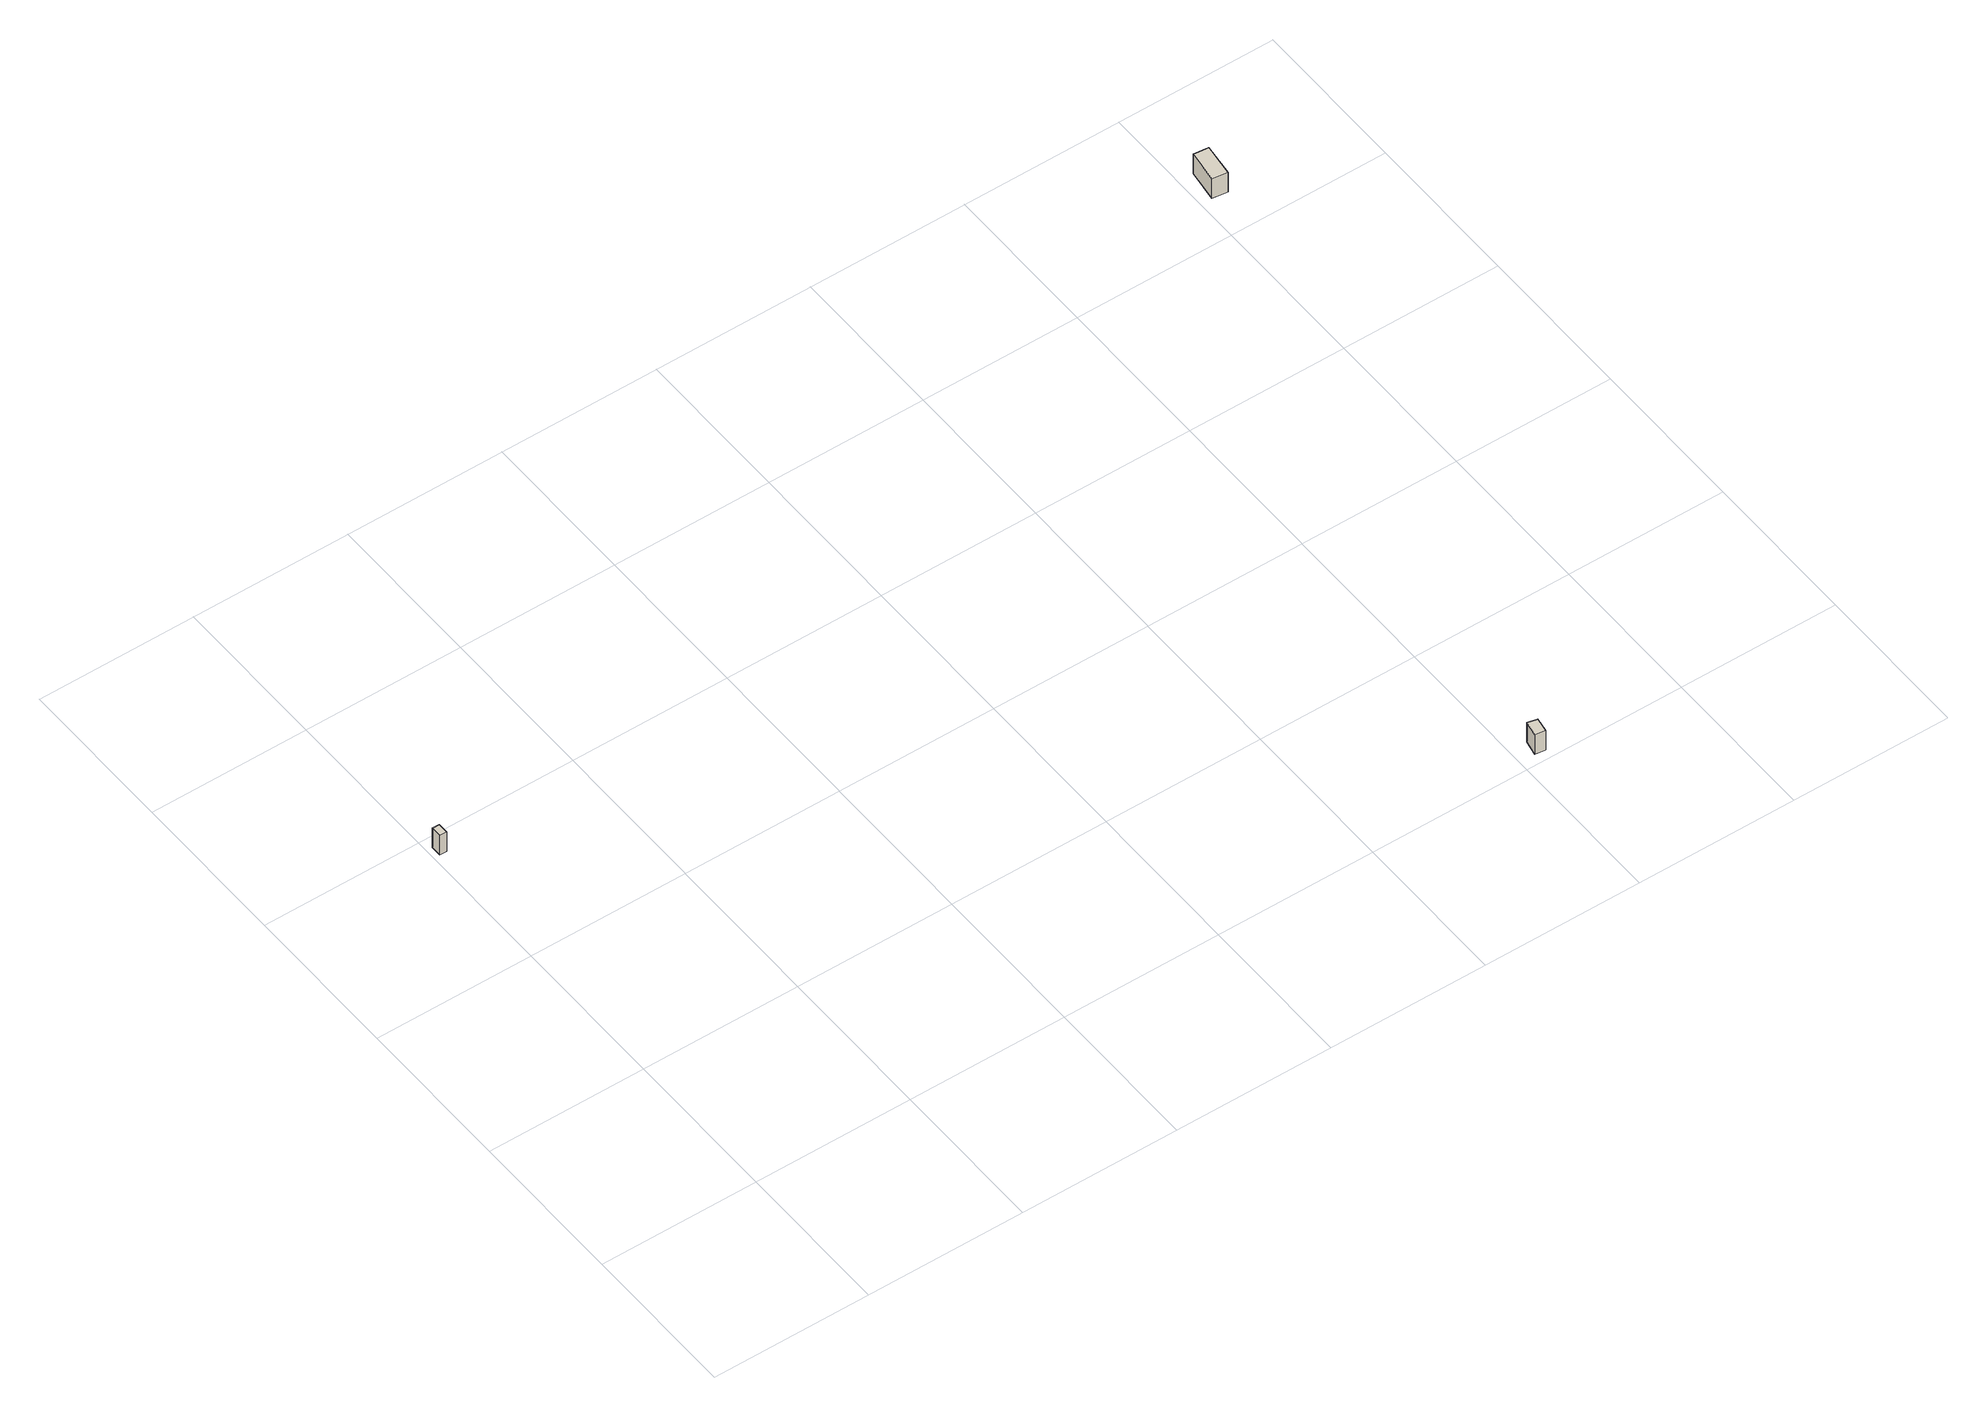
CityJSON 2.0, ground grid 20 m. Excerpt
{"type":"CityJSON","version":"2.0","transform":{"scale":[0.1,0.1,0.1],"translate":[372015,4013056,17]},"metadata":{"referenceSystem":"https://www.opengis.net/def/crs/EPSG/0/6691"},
"CityObjects":{
"building1":{"type":"Building","attributes":{"枝番":1,"利根川水系渡良瀬川洪水浸水想定区域（計画規模）.規模":"L1","利根川水系渡良瀬川洪水浸水想定区域（計画規模）.浸水ランク":"2","利根川水系渡良瀬川洪水浸水想定区域（計画規模）.浸水深":0.73,"利根川水系渡良瀬川洪水浸水想定区域（計画規模）.継続時間":2,"利根川水系渡良瀬川洪水浸水想定区域（想定最大規模）.規模":"L2","利根川水系渡良瀬川洪水浸水想定区域（想定最大規模）.浸水ランク":"2","利根川水系渡良瀬川洪水浸水想定区域（想定最大規模）.浸水深":1.46,"利根川水系渡良瀬川洪水浸水想定区域（想定最大規模）.継続時間":17.4,"利根川水系矢場川洪水浸水想定区域（想定最大規模）.規模":"L2","利根川水系矢場川洪水浸水想定区域（想定最大規模）.浸水ランク":"1","利根川水系矢場川洪水浸水想定区域（想定最大規模）.浸水深":0.27,"利根川水系多々良川洪水浸水想定区域（想定最大規模）.規模":"L2","利根川水系多々良川洪水浸水想定区域（想定最大規模）.浸水ランク":"1","利根川水系多々良川洪水浸水想定区域（想定最大規模）.浸水深":0.03,"利根川水系利根川洪水浸水想定区域（計画規模）.規模":"L1","利根川水系利根川洪水浸水想定区域（計画規模）.浸水ランク":"2","利根川水系利根川洪水浸水想定区域（計画規模）.浸水深":1.8,"利根川水系利根川洪水浸水想定区域（想定最大規模）.規模":"L2","利根川水系利根川洪水浸水想定区域（想定最大規模）.浸水ランク":"3","利根川水系利根川洪水浸水想定区域（想定最大規模）.浸水深":4.03,"BuildingDetails.prefecture":"10","BuildingDetails.city":"10207"},"geometry":[{"type":"Solid","lod":"1","boundaries":[[[[0,1,2,3]],[[2,4,5,3]],[[1,6,4,2]],[[0,7,6,1]],[[3,5,7,0]],[[4,6,7,5]]]]}]},
"building2":{"type":"Building","attributes":{"枝番":1,"利根川水系渡良瀬川洪水浸水想定区域（計画規模）.規模":"L1","利根川水系渡良瀬川洪水浸水想定区域（計画規模）.浸水ランク":"1","利根川水系渡良瀬川洪水浸水想定区域（計画規模）.浸水深":0.3,"利根川水系渡良瀬川洪水浸水想定区域（計画規模）.継続時間":3.2,"利根川水系渡良瀬川洪水浸水想定区域（想定最大規模）.規模":"L2","利根川水系渡良瀬川洪水浸水想定区域（想定最大規模）.浸水ランク":"2","利根川水系渡良瀬川洪水浸水想定区域（想定最大規模）.浸水深":0.92,"利根川水系渡良瀬川洪水浸水想定区域（想定最大規模）.継続時間":24,"利根川水系矢場川洪水浸水想定区域（想定最大規模）.規模":"L2","利根川水系矢場川洪水浸水想定区域（想定最大規模）.浸水ランク":"1","利根川水系矢場川洪水浸水想定区域（想定最大規模）.浸水深":0.44,"利根川水系多々良川洪水浸水想定区域（想定最大規模）.規模":"L2","利根川水系多々良川洪水浸水想定区域（想定最大規模）.浸水ランク":"1","利根川水系多々良川洪水浸水想定区域（想定最大規模）.浸水深":0.21,"利根川水系利根川洪水浸水想定区域（計画規模）.規模":"L1","利根川水系利根川洪水浸水想定区域（計画規模）.浸水ランク":"2","利根川水系利根川洪水浸水想定区域（計画規模）.浸水深":1.5,"利根川水系利根川洪水浸水想定区域（想定最大規模）.規模":"L2","利根川水系利根川洪水浸水想定区域（想定最大規模）.浸水ランク":"3","利根川水系利根川洪水浸水想定区域（想定最大規模）.浸水深":3.73,"BuildingDetails.prefecture":"10","BuildingDetails.city":"10207"},"geometry":[{"type":"Solid","lod":"1","boundaries":[[[[8,9,10,11]],[[10,12,13,11]],[[9,14,12,10]],[[8,15,14,9]],[[11,13,15,8]],[[12,14,15,13]]]]}]},
"building3":{"type":"Building","attributes":{"枝番":1,"利根川水系渡良瀬川洪水浸水想定区域（計画規模）.規模":"L1","利根川水系渡良瀬川洪水浸水想定区域（計画規模）.浸水ランク":"1","利根川水系渡良瀬川洪水浸水想定区域（計画規模）.浸水深":0.35,"利根川水系渡良瀬川洪水浸水想定区域（想定最大規模）.規模":"L2","利根川水系渡良瀬川洪水浸水想定区域（想定最大規模）.浸水ランク":"2","利根川水系渡良瀬川洪水浸水想定区域（想定最大規模）.浸水深":1.05,"利根川水系渡良瀬川洪水浸水想定区域（想定最大規模）.継続時間":10.6,"利根川水系矢場川洪水浸水想定区域（想定最大規模）.規模":"L2","利根川水系矢場川洪水浸水想定区域（想定最大規模）.浸水ランク":"1","利根川水系矢場川洪水浸水想定区域（想定最大規模）.浸水深":0.05,"利根川水系利根川洪水浸水想定区域（計画規模）.規模":"L1","利根川水系利根川洪水浸水想定区域（計画規模）.浸水ランク":"2","利根川水系利根川洪水浸水想定区域（計画規模）.浸水深":1.6,"利根川水系利根川洪水浸水想定区域（想定最大規模）.規模":"L2","利根川水系利根川洪水浸水想定区域（想定最大規模）.浸水ランク":"3","利根川水系利根川洪水浸水想定区域（想定最大規模）.浸水深":3.83,"BuildingDetails.prefecture":"10","BuildingDetails.city":"10207"},"geometry":[{"type":"Solid","lod":"1","boundaries":[[[[16,17,18,19]],[[18,20,21,19]],[[17,22,20,18]],[[16,23,22,17]],[[19,21,23,16]],[[20,22,23,21]]]]}]}
},
"vertices":[
[8,573,1],[8,586,1],[17,586,1],[17,573,1],[17,586,31],[17,573,31],[8,586,31],[8,573,31],
[1018,11,4],[1022,30,4],[1034,27,4],[1031,9,4],[1034,27,34],[1031,9,34],[1022,30,34],[1018,11,34],
[1212,851,6],[1217,891,6],[1236,889,6],[1231,848,6],[1236,889,36],[1231,848,36],[1217,891,36],[1212,851,36]
]}
